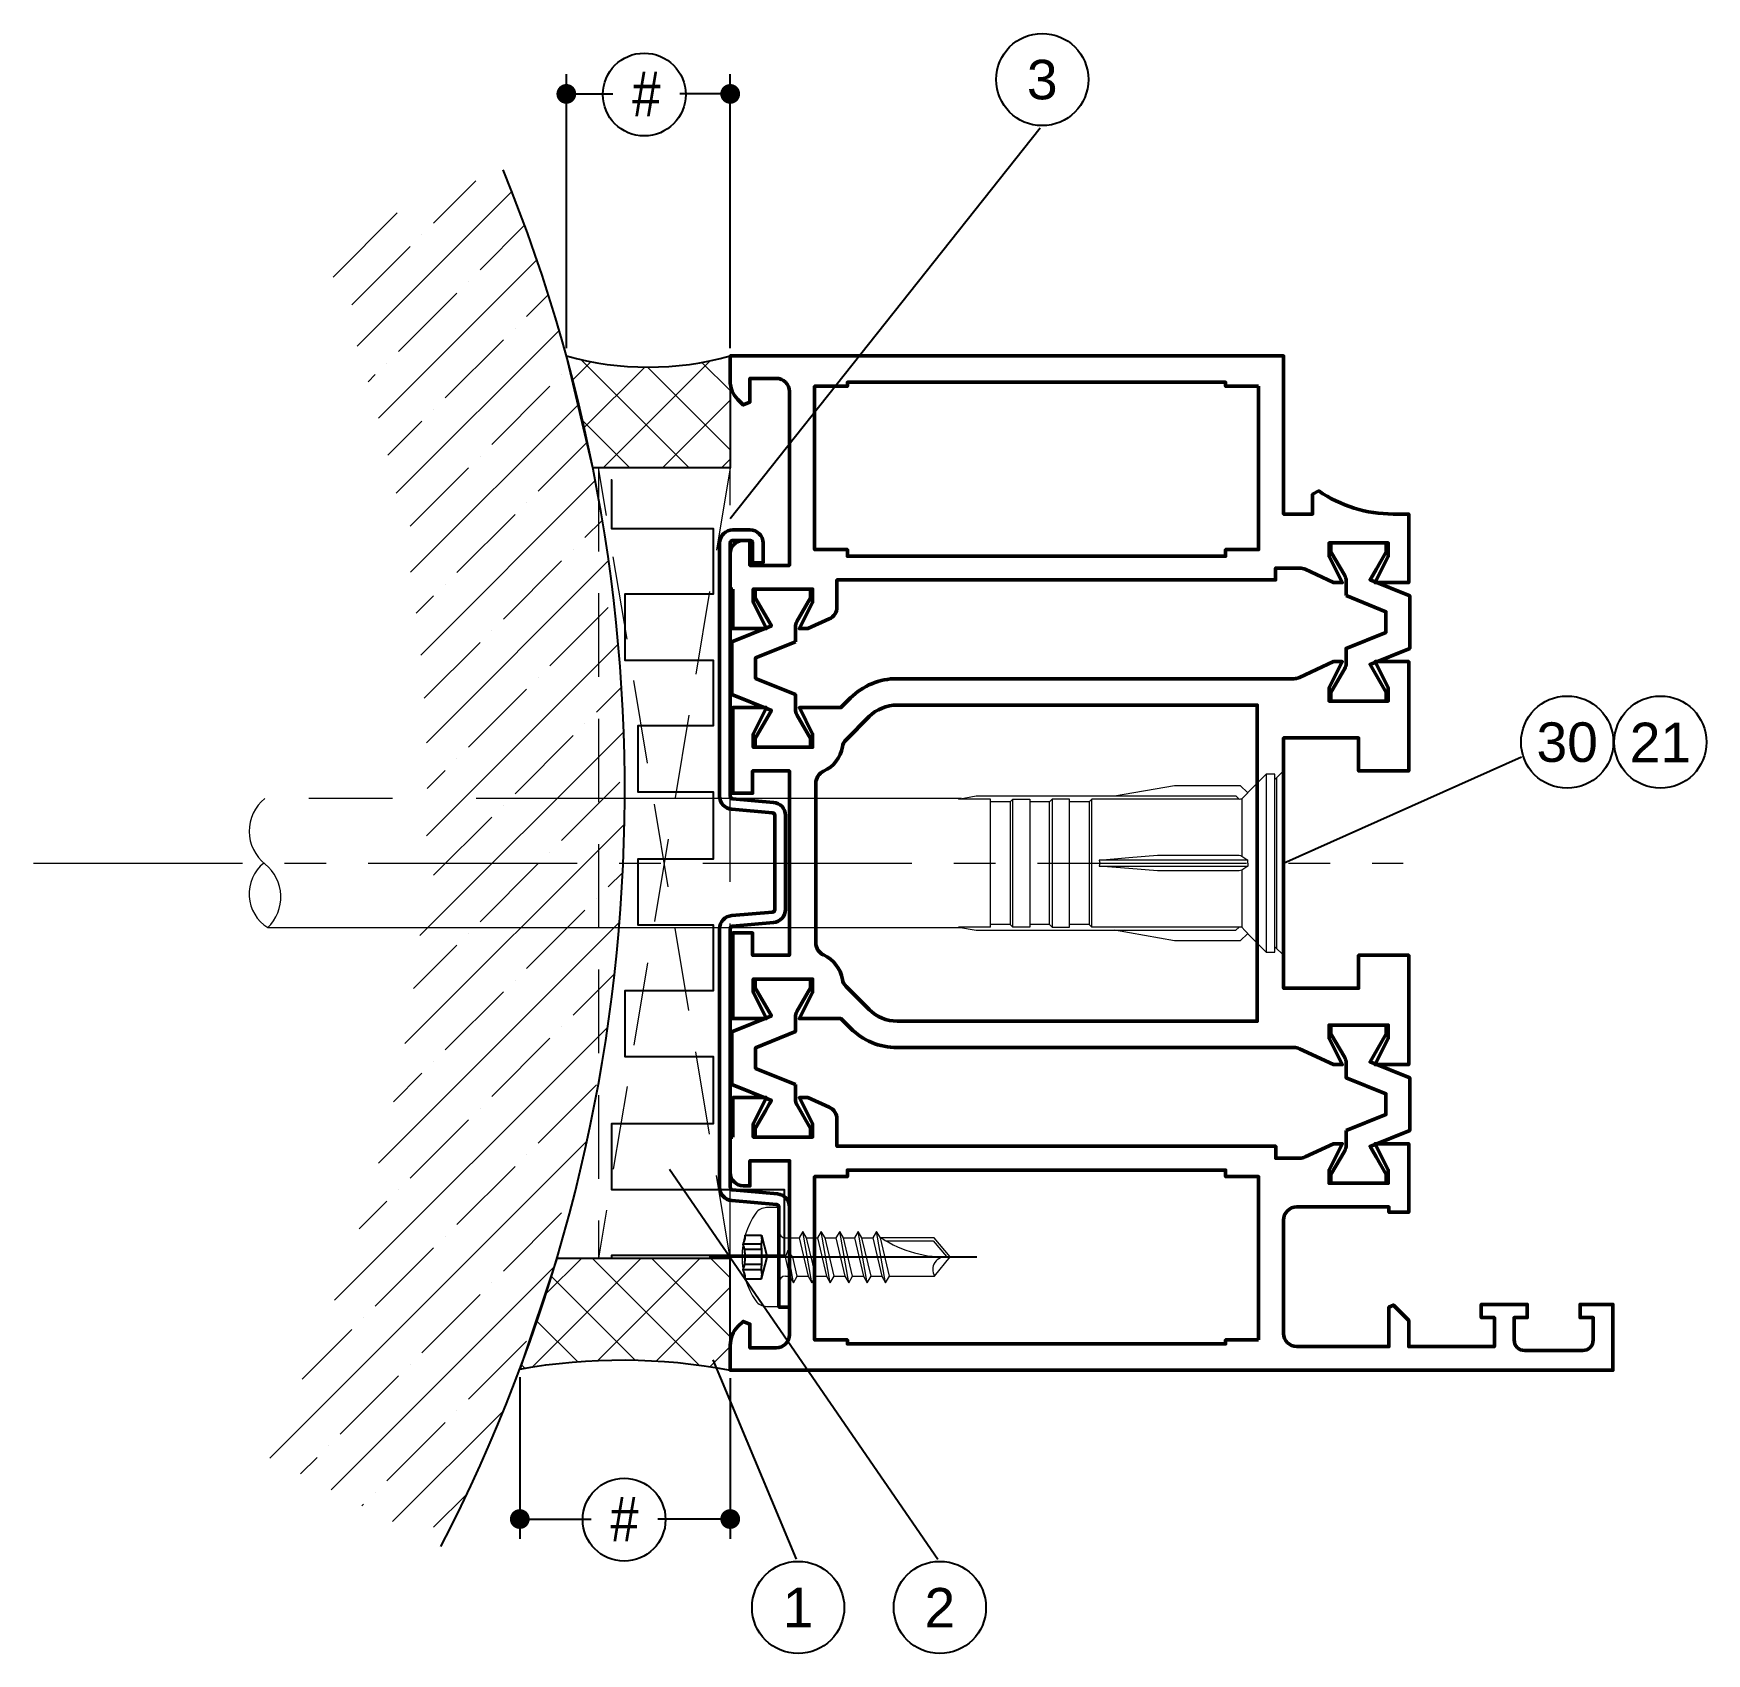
# Model space of a CAD drawing. Header units: millimetres. Extents: x 59 to 186, y 78 to 201.
import ezdxf
from ezdxf.enums import TextEntityAlignment as Align

# ---------------------------------------------------------------- set-up
doc = ezdxf.new("R2010")
doc.units = ezdxf.units.MM
doc.linetypes.add('CENTER', pattern=[50.800000000000004, 31.75, -6.35, 6.35, -6.35])
doc.linetypes.add('HIDDEN', pattern=[9.524999999999999, 6.35, -3.175])
for name, color, linetype, lineweight in [('AM_5', 3, 'Continuous', 25), ('AM_C', 50, 'Continuous', 50), ('AM_S', 80, 'Continuous', 50), ('Cent3', 70, 'CENTER', 18), ('CHide3', 70, 'HIDDEN', 18), ('Cont2', 2, 'Continuous', 25), ('Cont3', 70, 'Continuous', 18)]:
    doc.layers.add(name, color=color, linetype=linetype, lineweight=lineweight)
doc.layers.add('Cent4', color=10, linetype='CENTER')
doc.layers.add('CHide4', color=10, linetype='HIDDEN')
doc.styles.add('BEMSTIL', font='8SIMPLEX.SHX', dxfattribs={"width": 0.85})
doc.styles.add('SWISS', font='swiss.ttf')
doc.dimstyles.new('Dok-1zu2-PUNKT$0', dxfattribs={"dimscale": 0.5, "dimtxt": 3.4, "dimasz": 1.5, "dimexe": 1.5, "dimexo": 0.6, "dimgap": 1.5, "dimtad": 0, "dimlfac": 2, "dimdsep": 46, "dimtxsty": 'BEMSTIL', "dimblk": 'PUNKT', "dimblk1": 'PUNKT', "dimblk2": 'PUNKT', "dimcen": 0, "dimclrd": 3, "dimclre": 3, "dimclrt": 3, "dimadec": 0, "dimazin": 0, "dimtfac": 0.7, "dimtofl": 0, "dimtmove": 0, "dimatfit": 3, "dimfxl": 0, "dimtolj": 1, "dimarcsym": 0})

# ---------------------------------------------------------------- blocks, each defined once
blk = doc.blocks.new('*X4')
at = {"color": 0}
for p, q in [((44.59498402146245, 228.4427471299648), (56.33094534379565, 240.178708452298)), ((50.38135815360881, 237.7646551739766), (53.59820795754949, 240.9815049779173)), ((42.76008355167346, 233.6789144720413), (47.63502563103347, 238.5538565514013)), ((53.91689205954153, 234.2291212680439), (57.3008982065152, 237.6131274150176)), ((49.49747467712562, 236.8807716974934), (49.49747467712562, 236.8807716974934)), ((44.19417381822652, 231.5774708385943), (48.61359120064244, 235.9968882210102)), ((46.20153772520939, 222.9782330218463), (58.22344012027797, 235.0001354169148)), ((47.72970772415924, 228.0419369326616), (52.14912510657516, 232.4613543150775)), ((53.03300858305835, 233.3452377915607), (53.03300858305835, 233.3452377915607)), ((57.45242596547426, 230.6935873621112), (59.0970380917972, 232.3381994884341)), ((47.55945409189601, 217.2650815766674), (59.91999751748301, 229.6256250022544)), ((51.26524163009197, 224.5064030267289), (55.68465901250789, 228.9258204091448)), ((56.56854248899108, 229.809703885628), (56.56854248899108, 229.809703885628)), ((45.42795998390797, 225.7401891924103), (45.96194077119287, 226.2741699796952)), ((46.84582424767606, 227.1580534561784), (46.84582424767606, 227.1580534561784)), ((60.10407639492381, 226.2741699796952), (60.10407639492381, 226.2741699796952)), ((54.8007755360247, 220.9708691207961), (59.22019291844062, 225.3902865032121)), ((48.64281709249195, 211.2773767653979), (61.40628741346819, 224.0408470863741)), ((50.38135815360879, 223.6225195502457), (50.38135815360879, 223.6225195502457)), ((46.91304264743235, 220.1542040440692), (49.4974746771256, 222.7386360737625)), ((58.33630944195745, 217.4353352148634), (62.06521638309789, 221.1642421560038)), ((53.91689205954152, 220.0869856443129), (53.91689205954152, 220.0869856443129)), ((48.61359120064241, 214.7836847854138), (53.03300858305833, 219.2031021678297)), ((49.41791885066996, 204.9814107117104), (62.66464028948302, 218.2281321505235)), ((57.45242596547427, 216.5514517383802), (57.45242596547427, 216.5514517383802)), ((52.14912510657516, 211.2481508794811), (56.56854248899108, 215.667568261897)), ((61.87184334789018, 213.8998013089307), (63.20165914096722, 215.2296171020077)), ((49.83982465406461, 198.3322487032396), (63.67301037312068, 212.1654344222956)), ((55.68465901250789, 207.7126169735484), (60.10407639492382, 212.1320343559643)), ((60.987959871407, 213.0159178324475), (60.987959871407, 213.0159178324475)), ((51.26524163009198, 210.3642674029979), (51.26524163009198, 210.3642674029979)), ((49.07139349022593, 208.1704192631318), (50.38135815360879, 209.4803839265147)), ((59.22019291844062, 204.1770830676156), (63.63961030085655, 208.5965004500316)), ((49.67640232331843, 201.7043602843589), (53.91689205954152, 205.944850020582)), ((49.84662621372327, 191.2679824510328), (64.40345700146632, 205.8248132387758)), ((54.80077553602471, 206.8287334970652), (54.80077553602471, 206.8287334970652)), ((58.33630944195744, 203.2931995911324), (58.33630944195744, 203.2931995911324)), ((53.03300858305833, 197.9898987322333), (57.45242596547426, 202.4093161146492)), ((62.75572682437336, 200.6415491616829), (64.65357258474351, 202.539394922053)), ((61.87184334789018, 199.7576656851997), (61.87184334789018, 199.7576656851997)), ((49.34913701101451, 183.6994254364585), (64.81984071309715, 199.1701291385412)), ((56.56854248899107, 194.4543648263006), (60.98795987140699, 198.8737822087165)), ((52.14912510657515, 197.1060152557501), (52.14912510657515, 197.1060152557501)), ((49.89987995796895, 194.8567701071439), (51.26524163009196, 196.2221317792669)), ((60.10407639492381, 190.9188309203679), (64.52349377733972, 195.3382483027838)), ((55.68465901250789, 193.5704813498174), (55.68465901250789, 193.5704813498174)), ((48.21061907695037, 175.4898396905289), (64.87417331136614, 192.1533939249447)), ((50.38135815360878, 188.2671804909183), (54.8007755360247, 192.6865978733342)), ((59.22019291844062, 190.0349474438847), (59.22019291844062, 190.0349474438847)), ((53.91689205954152, 184.7316465849856), (58.33630944195744, 189.1510639674015)), ((63.63961030085655, 187.3832970144352), (64.74591378546837, 188.489600499047)), ((57.45242596547426, 181.1961126790528), (61.87184334789018, 185.6155300614688)), ((62.75572682437337, 186.499413537952), (62.75572682437337, 186.499413537952)), ((46.20132081238624, 166.4094736140993), (64.50051321837442, 184.7086660200875)), ((48.87135064117967, 179.6861051666237), (52.14912510657515, 182.9638796320192)), ((53.03300858305833, 183.8477631085024), (53.03300858305833, 183.8477631085024)), ((60.987959871407, 177.6605787731201), (64.12514826322271, 180.7977671649359)), ((51.26524163009197, 175.0089283436705), (55.68465901250789, 179.4283457260865)), ((56.56854248899108, 180.3122292025697), (56.56854248899108, 180.3122292025697)), ((42.87374508806644, 156.010830077914), (63.60401823928187, 176.7411032291295)), ((60.10407639492382, 176.7766952966369), (60.10407639492382, 176.7766952966369)), ((54.80077553602471, 171.4733944377378), (59.22019291844063, 175.8928118201538)), ((50.38135815360879, 174.1250448671873), (50.38135815360879, 174.1250448671873)), ((47.33515169128185, 171.0788384048604), (49.4974746771256, 173.2411613907041)), ((58.33630944195746, 167.9378605318051), (62.75572682437338, 172.357277914221)), ((53.91689205954152, 170.5895109612546), (53.91689205954152, 170.5895109612546)), ((48.61359120064242, 165.2862101023555), (53.03300858305834, 169.7056274847714)), ((37.95824086107492, 144.024258039057), (62.03940186046304, 168.1054190384451)), ((57.45242596547428, 167.0539770553219), (57.45242596547428, 167.0539770553219)), ((52.14912510657517, 161.7506761964228), (56.56854248899109, 166.1700935788387)), ((47.72970772415923, 164.4023266258723), (47.72970772415923, 164.4023266258723)), ((44.74633485467712, 161.4189537563902), (46.84582424767605, 163.5184431493891)), ((55.68465901250789, 158.2151422904901), (60.10407639492382, 162.634559672906)), ((51.26524163009199, 160.8667927199396), (51.26524163009199, 160.8667927199396)), ((45.96194077119288, 155.5634918610405), (50.3813581536088, 159.9829092434564)), ((42.6202771572474, 141.615226523364), (59.56260142795357, 158.5575507940702)), ((49.4974746771256, 152.0279579551078), (53.91689205954152, 156.4473753375237)), ((54.80077553602471, 157.3312588140069), (54.80077553602471, 157.3312588140069)), ((40.42070365535692, 150.0222547452045), (44.19417381822651, 153.7957249080741)), ((45.07805729470969, 154.6796083845573), (45.07805729470969, 154.6796083845573)), ((53.03300858305833, 148.492424049175), (57.45242596547425, 152.9118414315909)), ((48.61359120064242, 151.1440744786246), (48.61359120064242, 151.1440744786246)), ((43.31029034174331, 145.8407736197254), (47.72970772415923, 150.2601910021414)), ((47.28231345341989, 139.2061950076711), (55.69810400650597, 147.6219855607571)), ((52.14912510657514, 147.6085405726918), (52.14912510657514, 147.6085405726918)), ((46.84582424767603, 142.3052397137927), (51.26524163009196, 146.7246570962086)), ((42.42640686526013, 144.9568901432422), (42.42640686526013, 144.9568901432422)), ((40.28925900524963, 142.8197422832318), (41.54252338877694, 144.0730066667591)), ((45.96194077119285, 141.4213562373095), (45.96194077119285, 141.4213562373095)), ((50.38135815360878, 138.76970580786), (52.93193594796197, 141.3202836022132)), ((44.95129530142211, 140.4107107675388), (45.07805729470967, 140.5374727608263))]:
    blk.add_line(p, q, dxfattribs=at)
blk = doc.blocks.new('Dübel01')
at = {"layer": 'Cent3', "ltscale": 0.5}
blk.add_line((-94.8776103053657, 0), (9.090400652046682, 0), dxfattribs=at)
at = {"layer": 'Cent3'}
blk.add_lwpolyline([(-29.52617101440681, 4.89999999999992), (-77.32776937262996, 4.900000000000205)], dxfattribs=at)
at = {"layer": 'Cont3', "color": 3, "linetype": 'Continuous'}
for p, q in [((-2.721466000000078, 5.342747999999972), (-1.314213999999993, 6.749999999999943)), ((-1.314213999999993, 6.749999999999943), (-1.314213999999993, -6.750000000000057)), ((-0.6499999999999773, 6.749999999999943), (-1.314213999999993, 6.749999999999943)), ((-0.6499999999999773, 6.349999999999966), (0, 6.999999999999943)), ((-0.6499999999999773, -6.750000000000057), (-0.6499999999999773, 6.749999999999943)), ((-0.5, -6.500000000000057), (-0.5, 6.499999999999943)), ((0, 6.999999999999943), (0, -7.000000000000057)), ((-24.65912000000003, 4.863126999999963), (-23.315744, 5.099999999999966)), ((-23.315744, 5.099999999999966), (-8.208727999999951, 5.099999999999966)), ((-12.815744, 5.099999999999966), (-8.278719000000024, 5.89999999999992)), ((-8.278719000000024, 5.89999999999992), (-3.278719000000024, 5.89999999999992)), ((-8.208727999999951, 5.099999999999966), (-3.610090000000014, 5.099999999999966)), ((-3.610090000000014, 5.099999999999966), (-3.37321600000007, 4.863126999999906)), ((-3.278719000000024, 5.89999999999992), (-2.719056000000137, 5.34033699999992)), ((-2.941635000000019, 5.105884999999887), (-3.164214000000015, 4.871432000000027)), ((-2.719056000000137, 5.34033699999992), (-2.941635000000019, 5.105884999999887)), ((-24.45000100000016, 4.899999999999977), (-29.52617101440681, 4.89999999999992)), ((-22.250001, 4.863126999999906), (-24.65912000000003, 4.863126999999963)), ((-20.75000199999999, 4.66154499999999), (-22.25000200000011, 4.66154499999999)), ((-22.250001, -4.86312700000002), (-22.250001, 4.863126999999906)), ((-20.55000000000007, 4.863126999999963), (-20.750001, 4.66154499999999)), ((-20.750001, 4.66154499999999), (-20.750001, -4.661545000000103)), ((-20.55000000000007, -4.863126999999963), (-20.55000000000007, 4.863126999999963)), ((-20.55000000000007, 4.863126999999963), (-19.250001, 4.863126999999906)), ((-19.250001, 4.863126999999906), (-19.250001, -4.86312700000002)), ((-17.750001, 4.661545000000046), (-19.250001, 4.66154499999999)), ((-17.750001, 4.661545000000046), (-17.55000000000007, 4.863126999999906)), ((-17.750001, -4.661545000000103), (-17.750001, 4.661545000000046)), ((-16.24999900000012, 4.863126999999906), (-17.55000000000007, 4.863126999999906)), ((-17.55000000000007, 4.863126999999906), (-17.55000000000007, -4.86312700000002)), ((-16.249999, -4.86312700000002), (-16.24999900000012, 4.863126999999906)), ((-14.749999, 4.66154499999999), (-16.249999, 4.661545000000046)), ((-14.54999899999996, 4.863126999999906), (-14.749999, 4.66154499999999)), ((-14.749999, 4.66154499999999), (-14.749999, -4.661545000000103)), ((-3.37321600000007, 4.863126999999906), (-14.55000000000007, 4.863126999999906)), ((-14.54999899999996, -4.86312700000002), (-14.54999899999996, 4.863126999999906)), ((-3.37321600000007, 4.863126999999906), (-3.268893000000048, 4.86741099999989)), ((-3.268893000000048, 4.86741099999989), (-3.164214000000015, 4.871432000000027)), ((-3.164214000000015, 4.871432000000027), (-3.164214000000015, 0.5283469999999966)), ((-13.97982400000001, 0.2269539999999211), (-11.74202100000002, 0.41377899999992)), ((-8.278719000000024, 0.2269539999999211), (-13.97982400000001, 0.2269539999999211)), ((-13.97982400000001, 0.2269539999999211), (-13.94999999999993, -5.684341886080801e-14)), ((-11.74202100000002, 0.41377899999992), (-9.552102999999988, 0.5999999999999659)), ((-9.552102999999988, 0.5999999999999659), (-8.208727999999951, 0.5999999999999659)), ((-3.278719000000024, 0.2269539999999211), (-8.278719000000024, 0.2269539999999211)), ((-8.208727999999951, 0.5999999999999659), (-3.610090000000014, 0.5999999999999659)), ((-3.610090000000014, 0.5999999999999659), (-3.37321600000007, 0.5999999999999659)), ((-3.37321600000007, 0.5999999999999659), (-3.268893000000048, 0.5641890000000558)), ((-2.719056000000023, 0.2269539999999211), (-3.278719000000024, 0.2269539999999211)), ((-3.268893000000048, 0.5641890000000558), (-3.164214000000015, 0.5283469999999966)), ((-3.164214000000015, 0.5283469999999966), (-2.941635000000019, 0.3776510000000144)), ((-2.941635000000019, 0.3776510000000144), (-2.719056000000023, 0.2269539999999211)), ((-2.719056000000023, -5.684341886080801e-14), (-2.719056000000023, 0.2269539999999211)), ((-13.94999999999993, -5.684341886080801e-14), (-13.97982400000001, -0.2269540000000347)), ((-13.97982400000001, -0.2269540000000347), (-8.278719000000024, -0.2269540000000347)), ((-11.74202100000014, -0.4137790000000336), (-13.97982400000001, -0.2269540000000347)), ((-9.552102999999988, -0.6000000000000796), (-11.74202100000014, -0.4137790000000336)), ((-8.208727999999951, -0.6000000000000796), (-9.552102999999988, -0.6000000000000796)), ((-8.278719000000024, -0.2269540000000347), (-3.278719000000024, -0.2269540000000347)), ((-3.610090000000014, -0.6000000000000796), (-8.208727999999951, -0.6000000000000796)), ((-3.37321600000007, -0.6000000000000796), (-3.610090000000014, -0.6000000000000796)), ((-3.268893000000048, -0.5641890000001126), (-3.37321600000007, -0.6000000000000796)), ((-3.278719000000024, -0.2269540000000347), (-2.719056000000023, -0.2269540000000347)), ((-3.164214000000015, -0.5283470000001103), (-3.268893000000048, -0.5641890000001126)), ((-2.941635000000019, -0.3776510000001281), (-3.164214000000015, -0.5283470000001103)), ((-3.164214000000015, -0.5283470000001103), (-3.164214000000015, -4.871432000000084)), ((-2.719056000000023, -0.2269540000000347), (-2.941635000000019, -0.3776510000001281)), ((-2.719056000000023, -5.684341886080801e-14), (-2.719056000000023, -0.2269540000000347)), ((-77.09613792099195, -4.900000189084324), (-24.45000316626056, -4.900000189083926)), ((-22.25000200000011, -4.86312700000002), (-24.65912100000003, -4.86312700000002)), ((-24.65912100000003, -4.86312700000002), (-23.31574499999999, -5.10000000000008)), ((-20.750001, -4.661545000000103), (-22.250001, -4.661545000000046)), ((-20.55000099999995, -4.86312700000002), (-20.75000199999999, -4.661545000000103)), ((-19.250001, -4.86312700000002), (-20.55000000000007, -4.863126999999963)), ((-17.75000199999999, -4.661545000000046), (-19.25000199999999, -4.661545000000103)), ((-17.55000000000007, -4.86312700000002), (-17.750001, -4.661545000000103)), ((-17.55000000000007, -4.86312700000002), (-16.249999, -4.86312700000002)), ((-14.749999, -4.661545000000103), (-16.249999, -4.661545000000046)), ((-14.55000000000007, -4.86312700000002), (-14.75, -4.661545000000103)), ((-3.37321600000007, -4.86312700000002), (-14.55000000000007, -4.86312700000002)), ((-3.610091000000011, -5.10000000000008), (-3.373216999999954, -4.86312700000002)), ((-3.268893000000048, -4.867411000000004), (-3.37321600000007, -4.86312700000002)), ((-3.164214000000015, -4.871432000000084), (-3.268893000000048, -4.867411000000004)), ((-3.164214000000015, -4.871432000000084), (-2.941635000000133, -5.105885000000001)), ((-23.31574499999999, -5.10000000000008), (-8.208729000000062, -5.10000000000008)), ((-8.278719000000024, -5.900000000000034), (-12.815744, -5.10000000000008)), ((-3.278719000000137, -5.900000000000034), (-8.278719000000024, -5.900000000000034)), ((-8.208729000000062, -5.10000000000008), (-3.610091000000011, -5.10000000000008)), ((-2.719056000000023, -5.340337000000034), (-3.278719000000137, -5.900000000000034)), ((-2.941635000000133, -5.105885000000001), (-2.719056000000023, -5.340337000000034)), ((-2.721466999999961, -5.342748000000086), (-1.31421499999999, -6.750000000000057)), ((-1.314213999999993, -6.750000000000057), (-0.6499999999999773, -6.750000000000057)), ((0, -7.000000000000057), (-0.6499999999999773, -6.35000000000008))]:
    blk.add_line(p, q, dxfattribs=at)
at = {"layer": 'Cont3'}
blk.add_arc((-79.2979447857957, -2.577922126205522), 3.199999999999992, 313.4771033515986, 51.37516712694942, dxfattribs=at)
blk = doc.blocks.new('PUNKT')
at = {"color": 0, "linetype": 'Continuous'}
blk.add_line((-0.5, 0), (-1, 0), dxfattribs=at)
at = {"color": 0, "linetype": 'Continuous', "const_width": 0.5}
blk.add_lwpolyline([(-0.25, 0, 1), (0.25, 0, 1)], format="xyb", close=True, dxfattribs=at)
blk = doc.blocks.new('*D6')
at = {"layer": 'AM_5', "color": 3, "lineweight": -2, "transparency": 16777216}
for p, q in [((99.79783733000751, 176.6682241714919), (99.79783733000751, 197.4604863724416)), ((99.79783733000751, 176.6682241714919), (99.79783733000751, 197.4604863724416)), ((99.79783733000751, 176.6682241714919), (99.79783733000751, 197.4604863724416)), ((112.2333901666531, 176.6682241724023), (112.2333901666531, 197.4604863724416)), ((112.2333901666531, 176.6682241724023), (112.2333901666531, 197.4604863724416)), ((112.2333901666531, 176.6682241724023), (112.2333901666531, 197.4604863724416)), ((101.2978373300075, 195.9604863724416), (103.3359501388518, 195.9604863724416)), ((101.2978373300075, 195.9604863724416), (103.3359501388518, 195.9604863724416)), ((101.2978373300075, 195.9604863724416), (103.3359501388518, 195.9604863724416)), ((110.7333901666531, 195.9604863724416), (108.4002358531375, 195.9604863724416)), ((110.7333901666531, 195.9604863724416), (108.4002358531375, 195.9604863724416)), ((110.7333901666531, 195.9604863724416), (108.4002358531375, 195.9604863724416))]:
    blk.add_line(p, q, dxfattribs=at)
at = {"layer": 'AM_5', "color": 3, "lineweight": -2, "transparency": 16777216, "xscale": 1.5, "yscale": 1.5, "zscale": 1.5, "rotation": 180}
blk.add_blockref('PUNKT', (99.79783733000751, 195.9604863724416), dxfattribs=at)
blk.add_blockref('PUNKT', (99.79783733000751, 195.9604863724416), dxfattribs=at)
blk.add_blockref('PUNKT', (99.79783733000751, 195.9604863724416), dxfattribs=at)
at = {"layer": 'AM_5', "color": 3, "lineweight": -2, "transparency": 16777216, "xscale": 1.5, "yscale": 1.5, "zscale": 1.5}
blk.add_blockref('PUNKT', (112.2333901666531, 195.9604863724416), dxfattribs=at)
blk.add_blockref('PUNKT', (112.2333901666531, 195.9604863724416), dxfattribs=at)
blk.add_blockref('PUNKT', (112.2333901666531, 195.9604863724416), dxfattribs=at)
at = {"layer": 'AM_5', "color": 3, "transparency": 16777216, "insert": (105.8680929959947, 195.9604863724416), "char_height": 3.4, "attachment_point": 5, "style": 'BEMSTIL'}
blk.add_mtext('\\A1;#', dxfattribs=at)
blk.add_mtext('\\A1;#', dxfattribs=at)
blk.add_mtext('\\A1;#', dxfattribs=at)
blk = doc.blocks.new('*D7')
at = {"layer": 'AM_5', "color": 3, "lineweight": -2, "transparency": 16777216}
for p, q in [((96.2645499621645, 98.5539131988769), (96.2645499621645, 86.272564249004)), ((96.2645499621645, 98.5539131988769), (96.2645499621645, 86.272564249004)), ((96.2645499621645, 98.5539131988769), (96.2645499621645, 86.272564249004)), ((112.2356660885673, 98.46717236225942), (112.2356660885673, 86.272564249004)), ((112.2356660885673, 98.46717236225942), (112.2356660885673, 86.272564249004)), ((112.2356660885673, 98.46717236225942), (112.2356660885673, 86.272564249004)), ((97.7645499621645, 87.772564249004), (101.6754591117821, 87.772564249004)), ((97.7645499621645, 87.772564249004), (101.6754591117821, 87.772564249004)), ((97.7645499621645, 87.772564249004), (101.6754591117821, 87.772564249004)), ((110.7356660885673, 87.772564249004), (106.7397448260678, 87.772564249004)), ((110.7356660885673, 87.772564249004), (106.7397448260678, 87.772564249004)), ((110.7356660885673, 87.772564249004), (106.7397448260678, 87.772564249004))]:
    blk.add_line(p, q, dxfattribs=at)
at = {"layer": 'AM_5', "color": 3, "lineweight": -2, "transparency": 16777216, "xscale": 1.5, "yscale": 1.5, "zscale": 1.5, "rotation": 180}
blk.add_blockref('PUNKT', (96.2645499621645, 87.772564249004), dxfattribs=at)
blk.add_blockref('PUNKT', (96.2645499621645, 87.772564249004), dxfattribs=at)
blk.add_blockref('PUNKT', (96.2645499621645, 87.772564249004), dxfattribs=at)
at = {"layer": 'AM_5', "color": 3, "lineweight": -2, "transparency": 16777216, "xscale": 1.5, "yscale": 1.5, "zscale": 1.5}
blk.add_blockref('PUNKT', (112.2356660885673, 87.772564249004), dxfattribs=at)
blk.add_blockref('PUNKT', (112.2356660885673, 87.772564249004), dxfattribs=at)
blk.add_blockref('PUNKT', (112.2356660885673, 87.772564249004), dxfattribs=at)
at = {"layer": 'AM_5', "color": 3, "transparency": 16777216, "insert": (104.207601968925, 87.772564249004), "char_height": 3.4, "attachment_point": 5, "style": 'BEMSTIL'}
blk.add_mtext('\\A1;#', dxfattribs=at)
blk.add_mtext('\\A1;#', dxfattribs=at)
blk.add_mtext('\\A1;#', dxfattribs=at)
blk = doc.blocks.new('WI1021351')
for points in [[(17.7, 0.2000000000000028), (17.7, 0), (15.00000000000001, 0, -0.414213562373095), (14.00000000000001, 1), (14.00000000000001, 1.5), (15.90000000000001, 1.5), (15.90000000000001, 4.5), (2.700000000000045, 4.5, 0.4142135623731083), (1.700000000000045, 3.499999999999943), (1.700000000000017, 1.5), (3.5, 1.5), (3.712132034356188, 0.9878679656441705), (3.310050506339024, 0.5857864376270356, -0.198912367379658), (1.895836943965691, 0), (0, 0), (0, 67.00000000000011), (5, 67.00000000000011), (5, 64.50000000000011), (4, 64.50000000000011), (4, 65.50000000000011), (2.299999999999983, 65.50000000000011, 0.414213562373095), (1.5, 64.7000000000001), (1.5, 60.3000000000001, 0.4142135623730963), (2.299999999999983, 59.50000000000011), (3.999999999999986, 59.50000000000009), (3.999999999999986, 60.50000000000009), (5, 60.50000000000011), (5, 56.99999999999997), (4, 56.99999999999997), (4, 57.99999999999997), (1.799999999999997, 57.99999999999997), (1.799999999999997, 51.5), (3.782842712474604, 51.5), (4.941421356237313, 50.3414213562373), (4.799999999999997, 50), (1.799999999999997, 50), (1.800000000000011, 43, 0.4142135623730951), (2.800000000000011, 42), (11.40000000000001, 42, 0.4142135623730951), (12.40000000000001, 43), (12.39999999999999, 50), (12, 50), (12, 51.5), (17.2, 51.5), (17.19999999999999, 48.95000099999999), (15.19999999999999, 49.95000099999999), (14.19999999999999, 49.95000099999999), (14.2, 45.45000099999999), (15.2, 45.45000099999999), (17.2, 46.45000099999999), (17.20000000000002, 45.79999999999998), (16.19369221296336, 43.64196598653723, 0.1095178116832382), (16.10000000000001, 43.21934772479653), (16.10000000000002, 41.40000000000001), (17.00000000000001, 41.39999999999998), (17, 8.099999999999994), (19.05608672967321, 8.099999999999994, -0.2941076150573523), (19.96645320713581, 7.513802944301176), (20.69999999999999, 5.900000000000006), (20.69999999999999, 5.249999000000017), (18.69999999999999, 6.249999000000017), (17.69999999999999, 6.249999000000017), (17.69999999999999, 1.749999000000017), (18.69999999999999, 1.749999000000017), (20.69999999999999, 2.749999000000017), (20.69999999999999, 0.2000000000000028), (17.7, 0.2000000000000028)], [(18.19193552738091, 46.74728100905924), (17.0662179999994, 46.74728108172177, 0.1316519999999985), (16.66621799999937, 46.64010108172175), (14.86076951545804, 45.59772507808579), (14.1999999999994, 45.59772507808579), (14.1999999999994, 49.7977250780858), (14.86076951545807, 49.7977250780858), (16.1999999999994, 49.0245199973289), (16.68788199999938, 48.74195308172175), (16.98675653392723, 48.56939829950306), (18.19999947261787, 51.57228115438431), (22.1999995273809, 51.57228115438432), (23.41324346607156, 48.56939829950307), (25.53923048454073, 49.79772507808585), (26.1999999999994, 49.79772507808585), (26.1999999999994, 45.59772507808585), (25.53923048454073, 45.59772507808585), (23.73378199999939, 46.64010108172176, 0.1316519999999962), (23.3337819999994, 46.74728108172179), (22.20806347261786, 46.74728100905923), (20.98588452738093, 49.77228115438437), (19.41411447261786, 49.77228115438437)], [(24.49999990501263, 12.66834685987984, 0.1989123673798497), (25.96446599908236, 9.132812953944558), (26.70000009962771, 8.397278853400344), (26.7000000996276, 5.247279081721807), (28.7000000996276, 6.247279081721807), (29.7000000996276, 6.247279081721807), (29.7000000996276, 1.747279081721807), (28.7000000996276, 1.747279081721807), (26.7000000996276, 2.747279081721807), (26.70000009962758, 0.197280081721793), (33.20000013790863, 0.1972835296349515), (33.2000001379088, 1.697282219427969), (31.50000009962755, 1.69728221942794), (31.50000023753705, 4.4972890850486), (45.50000014284558, 4.49729033982802), (45.5000000049362, 1.697282219427954), (43.80000013790877, 1.69728221942794), (43.80000013790894, 0.1972835296349515), (50.30105171051468, 0.1972800817216793), (50.30105171051468, 2.747279081721693), (48.30105171051468, 1.747279081721693), (47.30105171051468, 1.747279081721693), (47.30105171051468, 6.247279081721693), (48.30105171051468, 6.247279081721693), (50.30105171051468, 5.247279081721693), (50.30105150138442, 8.397278853400316), (51.03658561180453, 9.132812953944686, 0.1989123673798076), (52.50105170587372, 12.66834685987953), (52.50105170587321, 42.7877276261159, -0.1095178116832427), (52.59474391883654, 43.2103458878566), (53.80105161088662, 45.79728108172203), (53.79999999999939, 46.44728108172175), (51.79999999999939, 45.44728108172175), (50.79999999999939, 45.44728108172175), (50.79999999999939, 49.94728108172175), (51.79999999999939, 49.94728108172175), (53.79999999999939, 48.94728108172175), (53.79999999999941, 51.49728008172176), (45.4999999999998, 51.49728008172199), (45.49999999999957, 47.69728008172203), (48.00000000012258, 47.69728008184504), (47.99999999999957, 41.99728008172176), (28.99999999999957, 41.99728008172176), (28.9999999999998, 47.69728008172181), (31.49999999999957, 47.69728008172203), (31.50000000012235, 51.497280081845), (23.19999999999937, 51.49728008172176), (23.19999999999939, 48.94728108172175), (25.19999999999939, 49.94728108172175), (26.19999999999939, 49.94728108172175), (26.1999999999994, 45.44728108172175), (25.1999999999994, 45.44728108172175), (23.19999999999939, 46.44728108172175), (23.19999999999939, 45.79728108172177), (24.40630769204951, 43.2103458878564, -0.1095178116832426), (24.49999990501285, 42.7877276261157)], [(58.8091162827614, 46.74728100905924), (59.93483381014291, 46.74728108172177, -0.1316519999999985), (60.33483381014295, 46.64010108172174), (62.14028229468428, 45.59772507808579), (62.80105181014292, 45.59772507808579), (62.80105181014292, 49.79772507808579), (62.14028229468425, 49.79772507808579), (60.80105181014292, 49.02451999732889), (60.31316981014293, 48.74195308172175), (60.01429527621509, 48.56939829950305), (58.80105233752445, 51.5722811543843), (54.80105228276141, 51.57228115438431), (53.58780834407076, 48.56939829950306), (51.46182132560158, 49.79772507808585), (50.80105181014292, 49.79772507808585), (50.80105181014292, 45.59772507808584), (51.46182132560158, 45.59772507808584), (53.26726981014293, 46.64010108172175, -0.1316519999999962), (53.66726981014292, 46.74728108172178), (54.79298833752446, 46.74728100905922), (56.01516728276139, 49.77228115438436), (57.58693733752445, 49.77228115438436)], [(59.30105181014292, 0.1977240780857983), (59.30105181014292, -0.002275921914204559), (62.00105181014291, -0.002275921914190349, 0.414213562373095), (63.00105181014291, 0.9977240780858097), (63.00105181014291, 1.497724078085824), (61.10105181014291, 1.49772407808581), (61.10105181014291, 4.49772407808581), (74.30105181014287, 4.49772407808581, -0.4142135623731083), (75.30105181014287, 3.497724078085753), (75.3010518101429, 1.49772407808581), (73.50105181014291, 1.49772407808581), (73.28891977578672, 0.9855920437299801), (73.69100130380389, 0.5835105157128453, 0.198912367379658), (75.10521486617722, -0.002275921914190349), (77.00105181014291, -0.002275921914190349), (77.00105181014291, 41.9977240780858), (65.00105181014294, 41.9977240780858), (65.00105181014294, 44.19772407808578), (66.50105181014294, 44.19772407808578), (66.74862462567691, 44.66715754883045, -0.1511772834198541), (65.00105181014294, 50.3149399069854), (65.00105181014294, 51.4977240780858), (59.80105181014292, 51.4977240780858), (59.80105181014292, 48.94772507808578), (61.80105181014292, 49.94772507808578), (62.80105181014292, 49.94772507808578), (62.80105181014292, 45.44772507808578), (61.80105181014292, 45.44772507808578), (59.80105181014292, 46.44772507808578), (59.80105181014292, 45.79772407808578), (60.80735959717958, 43.63969006462303, -0.1095178116832419), (60.90105181014292, 43.21707180288233), (60.90105181014292, 41.3977240780858), (60.00105181014291, 41.3977240780858), (60.00105181014291, 8.09772407808579), (57.9449650804697, 8.09772407808579, 0.2941076150573529), (57.03459860300708, 7.511527022386971), (56.30105181014292, 5.897724078085815), (56.30105181014292, 5.247723078085812), (58.30105181014292, 6.247723078085812), (59.30105181014292, 6.247723078085812), (59.30105181014292, 1.747723078085812), (58.30105181014292, 1.747723078085812), (56.30105181014292, 2.747723078085812), (56.30105181014292, 0.1977240780857983), (59.30105181014292, 0.1977240780857983)], [(26.49999990501263, 12.66834685987984, 0.1989123673798423), (27.37867956145449, 10.54702651631869), (29.13618572418434, 8.789520353589388, 0.1549893230359025), (29.67378032125458, 8.511099043123586, -0.2482443721165702), (31.5253657264883, 7.082996042779932, 0.2939632085654077), (32.435512072698, 6.497282934294951), (44.56553973744434, 6.497282934294951, 0.2939632085653984), (45.47568608365401, 7.082996042779904, -0.2482443536001979), (47.32727131699659, 8.51109901355796, 0.154989305175377), (47.86486584531031, 8.789520312197489), (49.62237204943233, 10.54702651631859, 0.1989123673798115), (50.50105170587366, 12.6683468598795), (50.50105170587369, 39.99728008172153), (26.4999999050124, 39.99728008172188)], [(21.69193552738123, 4.950443069026603), (20.56621799999972, 4.950442996364073, -0.1316519999999985), (20.16621799999968, 5.057622996364101), (18.36076951545835, 6.099999000000052), (17.69999999999971, 6.099999000000052), (17.69999999999971, 1.899999000000049), (18.36076951545838, 1.899999000000049), (19.69999999999971, 2.673204080756944), (20.1878819999997, 2.955770996364093), (20.48675653392754, 3.128325778582789), (21.69999947261818, 0.1254429237015393), (25.69999952738122, 0.1254429237015247), (26.91324346607187, 3.128325778582774), (29.03923048454104, 1.899998999999991), (29.69999999999971, 1.899998999999991), (29.69999999999971, 6.099998999999993), (29.03923048454104, 6.099998999999993), (27.2337819999997, 5.057622996364086, -0.1316519999999962), (26.83378199999971, 4.950442996364058), (25.70806347261817, 4.950443069026616), (24.48588452738124, 1.925442923701479), (22.91411447261817, 1.92544292370148)], [(55.3091162827611, 4.950443069026603), (56.43483381014261, 4.950442996364072, 0.1316519999999985), (56.83483381014264, 5.0576229963641), (58.64028229468397, 6.099999000000051), (59.30105181014261, 6.099999000000051), (59.30105181014261, 1.899999000000048), (58.64028229468394, 1.899999000000048), (57.30105181014261, 2.673204080756943), (56.81316981014263, 2.955770996364092), (56.51429527621478, 3.128325778582789), (55.30105233752414, 0.1254429237015393), (51.30105228276111, 0.1254429237015255), (50.08780834407045, 3.128325778582775), (47.96182132560128, 1.899998999999993), (47.30105181014261, 1.899998999999993), (47.30105181014261, 6.099998999999995), (47.96182132560128, 6.099998999999995), (49.76726981014262, 5.057622996364087, 0.1316519999999962), (50.16726981014261, 4.950442996364059), (51.29298833752415, 4.950443069026617), (52.51516728276108, 1.92544292370148), (54.08693733752415, 1.92544292370148)]]:
    blk.add_lwpolyline(points, format="xyb", close=True)
for points in [[(2.300000000000011, 40.09999999999999), (2.300000000000011, 37.59999999999999), (2.000000000000014, 37.59999999999999), (2, 8.900000000000006), (2.299999999999997, 8.900000000000006), (2.299999999999997, 6.399999999999991), (14.7, 6.399999999999991), (14.7, 8.899999999999991), (15.2, 8.899999999999991), (15.2, 37.59999999999999), (14.7, 37.59999999999999), (14.7, 40.09999999999999), (2.300000000000011, 40.09999999999999)], [(74.70105181014293, 40.09772407808579), (62.30105181014292, 40.09772407808579), (62.30105181014292, 37.59772407808579), (61.80105181014292, 37.59772407808579), (61.80105181014292, 8.897724078085815), (62.30105181014292, 8.897724078085815), (62.30105181014292, 6.397724078085815), (74.7010518101429, 6.397724078085801), (74.7010518101429, 8.897724078085801), (75.00105181014291, 8.897724078085801), (75.00105181014291, 37.59772407808579), (74.70105181014293, 37.59772407808579), (74.70105181014293, 40.09772407808579)]]:
    blk.add_lwpolyline(points, close=True)
blk = doc.blocks.new('WI4080202')
blk.add_lwpolyline([(-48.31596340037879, -0.1825710845161694), (-48.61382596194296, -3.587155742230806, -0.3888787318529878), (-49.61002066003471, -4.499999999483137), (-57.19999999985691, -4.499999999483137), (-57.19999999985691, -3.699999999482955), (-49.61002066003471, -3.69999999948314, 0.388878731852982), (-49.41078172041635, -3.517431148032671), (-49.11291915885215, -0.1128464903183044, -0.3888787318529851), (-48.11672446076041, 0.7999977669340268), (-28.48325693036753, 0.7999977669340126, -0.3888787318529744), (-27.4870622322758, -0.112846490318276), (-27.21544610936718, -3.217432981435564, 0.3888787318529892), (-27.01620716974884, -3.400001832886034), (-19.88378352567153, -3.400001832886048, 0.3888787318529688), (-19.68454458605316, -3.217432981435579), (-19.41292846314468, -0.1128464903181907, -0.3888787318529531), (-18.41673376505295, 0.7999977669340126), (0.8000000001437684, 0.7999977669340268, -0.4142135623730951), (1.800000000143768, -0.2000022330659732), (1.800000000143768, -1.500002233066155, -0.4142135623730951), (0.8000000001437684, -2.500002233066155), (-0.6999999998562316, -2.500002233066155), (-0.6999999998562316, -1.700002233065973), (0.8000000001437684, -1.70000223306603, 0.4142135623730829), (1.000000000143643, -1.500002233066169), (1.000000000143643, -0.2000022330659732, 0.4142135623730921), (0.8000000001437684, -2.233066098256131e-06), (-18.41673376505295, -2.233065984569294e-06, 0.3888787318529934), (-18.61597270467129, -0.1825710845164537), (-18.8875888275798, -3.287157575633728, -0.3888787318529837), (-19.88378352567153, -4.200001832886045), (-27.01620716974884, -4.200001832886045, -0.3888787318529745), (-28.01240186784057, -3.287157575633742), (-28.28401799074919, -0.1825710845164394, 0.388878731852965), (-28.48325693036753, -2.233065984569294e-06), (-48.11672446076045, -2.233065970358439e-06, 0.3888787318530236), (-48.31596340037879, -0.1825710845161694)], format="xyb", close=True)
blk = doc.blocks.new('ws4070448')
at = {"layer": 'Cent4'}
blk.add_lwpolyline([(0, -15.01644367814748), (0, 5.289430023758825)], dxfattribs=at)
at = {"layer": 'CHide4'}
for p, q in [((-0.9716666225000381, 1.333334000000093), (-0.9716666225000381, 2.718029728387194)), ((-0.5594678274428588, 1.333334000000093), (-0.5594678274428588, 2.606530783730364)), ((0.5594678274427451, 1.333334000000093), (0.5594678274427451, 2.606530783730335)), ((0.9716666224999244, 1.333334000000093), (0.9716666224999244, 2.718029728387194))]:
    blk.add_line(p, q, dxfattribs=at)
for points in [[(-1.649999250000064, 2.560350930921516), (-1.649999250000064, 1.333334000000008)], [(1.649999249999894, 2.560350930921487), (1.649999249999894, 1.333334000000008)], [(-1.649999250000064, 1.333334000000008), (0, 0.8912180334505422)], [(1.649999249999951, 1.333334000000008), (0, 0.8912180334505422)]]:
    blk.add_lwpolyline(points, dxfattribs=at)
for centre, radius, start, end in [((-1.589423204549007, 3.837682909053598), 1.278767547148902, 267.2848457777188, 298.8872446147236), ((0, 5.49249437727525), 2.939692180009696, 250.6988425741185, 289.3011574258792), ((1.589423204548893, 3.837682909053598), 1.278767547148902, 241.1127553852763, 272.7151542222812), ((-1.310832936250165, 2.490512553338846), 1.205859026872558, 253.6642630842155, 286.3357369157983), ((1.13686837721616e-13, 11.41484705033727), 10.12822992478941, 264.4947782301561, 275.5052217698424), ((1.310832936250051, 2.490512553339357), 1.205859026873062, 253.6642630842121, 286.3357369157793)]:
    blk.add_arc(centre, radius, start, end, dxfattribs=at)
at = {"layer": 'Cont3'}
blk.add_lwpolyline([(3.322916666666629, 1.753759020647635, 0.3148562194916155), (-3.322916666666686, 1.753759020647692, 0.244911807885714), (-3.75, 0.9341453963980939), (-3.75, 0), (3.75, 0), (3.75, 0.9341453963980939, 0.244911807885716), (3.322916666666629, 1.753759020647692, 0.1382912330068625)], format="xyb", dxfattribs=at)
for points in [[(-1.950000000000045, -1.099999999999966), (-1.450000000000045, -1.388675134594791), (0, -1.0448375222133), (0.5, -0.6679988972642263), (0, -0.4674872530236485), (-1.450000000000045, -0.8113248654051404)], [(-1.950000000000045, -2.499999999999943), (-1.450000000000045, -2.788675134594712), (1.449999999999932, -2.100999909831728), (1.949999999999932, -1.812324775236902), (1.449999999999932, -1.523649640642077), (-1.450000000000045, -2.211324865405118)], [(-1.950000000000045, -3.899999999999977), (-1.450000000000045, -4.188675134594746), (1.449999999999932, -3.500999909831762), (1.949999999999932, -3.212324775236937), (1.449999999999932, -2.923649640642111), (-1.450000000000045, -3.611324865405152)], [(-1.950000000000045, -5.300000000000011), (-1.450000000000045, -5.58867513459478), (1.449999999999932, -4.900999909831796), (1.949999999999932, -4.612324775236971), (1.449999999999932, -4.323649640642145), (-1.450000000000045, -5.011324865405186)], [(-1.950000000000045, -6.699999999999989), (-1.450000000000045, -6.988675134594814), (1.449999999999932, -6.300999909831773), (1.949999999999932, -6.012324775237005), (1.449999999999932, -5.723649640642179), (-1.450000000000045, -6.411324865405163)], [(-1.450000000000045, -8.388675134594791), (1.449999999999932, -7.700999909831808), (1.949999999999932, -7.412324775236982), (1.449999999999932, -7.123649640642157), (-1.450000000000045, -7.811324865405197), (-1.950000000000045, -8.099999999999966)]]:
    blk.add_lwpolyline(points, close=True, dxfattribs=at)
for points in [[(-1.950000000000045, -1.099999999999966), (0.5, -0.6679988972642263)], [(-1.450000000000045, -0.5), (-1.450000000000045, -0.8113248654051404)], [(1.449999999999932, -0.5), (1.449999999999932, -1.523649640642134)], [(-1.950000000000045, -2.499999999999943), (1.949999999999932, -1.812324775236902)], [(-1.450000000000045, -1.388675134594678), (-1.450000000000045, -2.211324865405061)], [(-1.450000000000045, -1.388675134594791), (-1.450000000000045, -2.211324865405174)], [(1.449999999999932, -2.100999909831728), (1.449999999999932, -2.923649640642111)], [(-1.950000000000045, -3.899999999999977), (1.949999999999932, -3.212324775236937)], [(-1.450000000000045, -2.788675134594712), (-1.450000000000045, -3.611324865405095)], [(1.449999999999932, -3.500999909831762), (1.449999999999932, -4.323649640642145)], [(-1.950000000000045, -5.300000000000011), (1.949999999999932, -4.612324775236971)], [(-1.450000000000045, -4.188675134594746), (-1.450000000000045, -5.011324865405129)], [(1.449999999999932, -4.900999909831796), (1.449999999999932, -5.723649640642179)], [(-1.950000000000045, -6.699999999999989), (1.949999999999932, -6.012324775237005)], [(-1.450000000000045, -5.58867513459478), (-1.450000000000045, -6.411324865405163)], [(1.449999999999932, -6.300999909831773), (1.449999999999932, -7.123649640642157)], [(-1.950000000000045, -8.099999999999966), (1.949999999999932, -7.412324775236982)], [(-1.450000000000045, -6.988675134594814), (-1.450000000000045, -7.811324865405197)], [(-1.449576010614976, -8.383310922189594), (-1.449576010614976, -11.8087912365435), (0.001943471577988021, -13.00159707415014), (1.450223989384995, -11.78634542581702), (1.450223989384995, -7.700999909831808)], [(1.235678752438787, -8.1747167130207), (1.235678752438787, -11.70202527891968), (0.0290225558221664, -12.71453004845847)]]:
    blk.add_lwpolyline(points, dxfattribs=at)
for centre, radius, start, end in [((-1.950000000000045, -0.5), 0.5, 0, 90), ((1.949999999999932, -0.5), 0.5, 90, 180), ((8.737389279087495, -12.60316522364428), 8.737652054189851, 146.5114204446116, 182.6030770565663), ((-0.950666290116601, -12.63537668512032), 0.9654814410472745, 350.682000808381, 121.1143042512503)]:
    blk.add_arc(centre, radius, start, end, dxfattribs=at)

msp = doc.modelspace()

# ---------------------------------------------------------------- hatches: boundary and pattern name
at = {"layer": 'Cont3'}
h = msp.add_hatch(dxfattribs=at)
h.set_pattern_fill('ANSI37', color=256, style=0)
h.set_pattern_definition([(45, (-816.8674978365539, -69.38776226015852), (-2.245064030267288, 2.245064030267288), []), (135, (-816.8674978365539, -69.38776226015852), (-2.245064030267288, -2.245064030267288), [])])
h.paths.add_polyline_path([(112.2333901666531, 176.0682241724023, -0.1366821386242161), (99.79783733000762, 176.0682241714919, -0.01744583447504731), (101.8052050808699, 167.5821494400504), (112.2333901666531, 167.5821494400504)])
h = msp.add_hatch(dxfattribs=at)
h.set_pattern_fill('ANSI37', color=256, style=0)
h.set_pattern_definition([(45, (-816.8643339161622, -69.38881409236896), (-2.245064030267288, 2.245064030267288), []), (135, (-816.8643339161622, -69.38881409236896), (-2.245064030267288, -2.245064030267288), [])])
edge = h.paths.add_edge_path()
edge.add_line((112.2356660885673, 107.5532470946113), (99.0813803564952, 107.5532470946113))
edge.add_arc((-16.03245945626746, 141.4862344778367), 120.0110151160656, 339.3451881938394, 343.5756611914129, ccw=False)
edge.add_arc((104.0179142644484, 56.35797473936852), 43.49260864369897, 79.1087231403294, 100.26892398893489, ccw=False)
edge.add_line((112.2356660885673, 99.06717236225941), (112.2356660885673, 107.5532470946113))

# ---------------------------------------------------------------- linework, layer by layer
at = {"layer": 'AM_5', "color": 3}
for p, q in [((112.2333901666531, 163.7352321364334), (135.7606123577085, 193.3747419889296)), ((154.2302262472815, 137.5682241714919), (172.3024159298177, 145.6326046984138)), ((107.6280822158106, 114.3440487499419), (127.9880597133084, 84.73670739551699)), ((110.904719364229, 99.85098460355186), (117.2333516040786, 84.73670739551699))]:
    msp.add_line(p, q, dxfattribs=at)
for centre, radius in [((135.9190775848743, 197.0501811661054), 3.5), ((105.7107483390416, 195.9126951834995), 3.143884997897612), ((175.7618619363213, 146.7519797675734), 3.5), ((182.8374019279117, 146.7519797675734), 3.5), ((104.1813835578787, 87.72477306006186), 3.143884997897612), ((117.3918168312445, 81.06126821834141), 3.5), ((128.1465249404743, 81.06126821834141), 3.5)]:
    msp.add_circle(centre, radius, dxfattribs=at)
at = {"layer": 'CHide3'}
msp.add_lwpolyline([(102.2333901666531, 167.5821494400504), (102.233390166653, 107.5821494400504), (112.233390166653, 107.5821494400504), (112.2333901666531, 167.5821494400504), (102.233390166653, 107.5821494400504), (112.233390166653, 107.5821494400504), (102.2333901666531, 167.5821494400504), (112.2333901666531, 167.5821494400504)], dxfattribs=at)
at = {"layer": 'Cont2'}
for points in [[(101.8052050808697, 167.5821494400504), (99.79783733000751, 176.0682241714919, 0.1366821386242174), (112.2333901666531, 176.0682241724023), (112.2333901666531, 167.5821494400504)], [(99.08138035649522, 107.5532470946113), (96.2645499621645, 99.1539131988769, -0.0925920470212545), (112.2356660885673, 99.06717236225941), (112.2356660885673, 107.5532470946113)]]:
    msp.add_lwpolyline(points, format="xyb", close=True, dxfattribs=at)
msp.add_lwpolyline([(103.2325021691957, 166.6594982553574), (103.2325021691957, 166.6594982553574), (103.2325021691957, 166.6594982553574), (103.2325021691957, 166.6594982553574), (103.2325021691957, 166.6594982553574), (103.2325021691957, 162.9788525081237), (110.9325021634461, 162.9788525081237), (110.9325021634461, 157.9788525081237), (104.2325021691957, 157.9788525081237), (104.2325021691957, 152.9788525081237), (110.9325021634461, 152.9788525081237), (110.9325021634461, 147.9788525081237), (105.2325021691957, 147.9788525081237), (105.2325021691957, 142.9788525081237), (110.9325021634461, 142.9788525081237), (110.9325021634461, 137.8788525081238), (105.2325021691957, 137.8788525081238), (105.2325021691957, 132.8788525081238), (110.9325021634461, 132.8788525081238), (110.9325021634461, 127.8788525081238), (104.2325021691957, 127.8788525081238), (104.2325021691957, 122.8788525081238), (110.9325021634462, 122.8788525081238), (110.9325021634462, 117.7788525081237), (103.2325021691957, 117.7788525081237), (103.2325021691957, 112.7788525081237), (116.3325021691957, 112.7788525081237), (116.3325021691957, 107.7788525081237), (103.2325021691957, 107.7788525081237), (103.2325021691957, 107.6058370541584)], dxfattribs=at)
msp.add_arc((-20.76749783655373, 143.068224835511), 125, 332.6730748602686, 22.15154248623926, dxfattribs=at)
at = {"layer": 'Cont3'}
for centre, radius, start, end in [((78.92727833257335, 139.9903020452865), 3.200000000000003, 129.2538013884252, 231.375167126947), ((78.73611487683856, 135.2247580136166), 3.017010991261736, 129.0359493285265, 237.9270951479851)]:
    msp.add_arc(centre, radius, start, end, dxfattribs=at)

# ---------------------------------------------------------------- block references
at = {"rotation": 90}
msp.add_blockref('ws4070448', (115.9333901661361, 107.6632138424565), dxfattribs=at)
at = {"layer": 'AM_C', "rotation": 89.99999999999999}
msp.add_blockref('WI4080202', (112.2333901666531, 161.0682241724023), dxfattribs=at)
at = {"layer": 'AM_S', "xscale": -1, "rotation": 270}
msp.add_blockref('WI1021351', (112.2356660885673, 99.06717236225941), dxfattribs=at)
at = {"layer": 'Cont3'}
for name, p in [('*X4', (39.33250216344616, -51.6260360951328)), ('Dübel01', (154.2302262472815, 137.5682241714919))]:
    msp.add_blockref(name, p, dxfattribs=at)

# ---------------------------------------------------------------- texts
at = {"layer": 'AM_5', "color": 40, "style": 'SWISS'}
for s, p in [('3', (135.9190775848743, 197.0501811661054)), ('30', (175.7618619363213, 146.7519797675734)), ('21', (182.8374019279117, 146.7519797675734)), ('1', (117.3918168312445, 81.06126821834141)), ('2', (128.1465249404743, 81.06126821834141))]:
    msp.add_text(s, height=3, dxfattribs=at).set_placement(p, align=Align.MIDDLE)

# ---------------------------------------------------------------- dimensions: what is measured, and where the dimension line sits
at = {"layer": 'AM_5'}
for base, p1, p2, picture, middle in [((112.2333901666531, 195.9604863724416), (99.79783733000751, 176.0682241714919), (112.2333901666531, 176.0682241724023), '*D6', (105.8680929959947, 195.9604863724416)), ((112.2356660885673, 87.772564249004), (96.2645499621645, 99.1539131988769), (112.2356660885673, 99.06717236225941), '*D7', (104.207601968925, 87.772564249004))]:
    dim = msp.add_linear_dim(base=base, p1=p1, p2=p2, text='#', dimstyle='Dok-1zu2-PUNKT$0', override={"dimscale": 1, "dimlfac": 1}, dxfattribs=at)
    dim.commit()
    dim.dimension.update_dxf_attribs({"geometry": picture, "text_midpoint": middle, "dimtype": 160})

doc.saveas('drawing.dxf')
